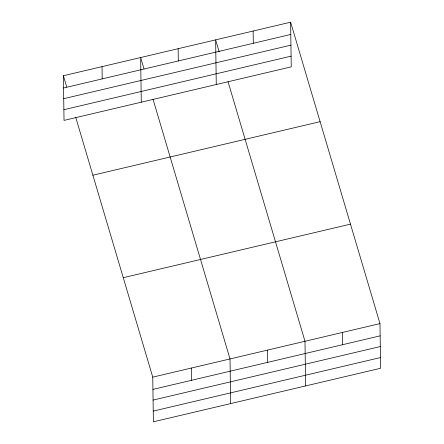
<?xml version="1.0" encoding="UTF-8"?>
<svg xmlns="http://www.w3.org/2000/svg" width="444" height="444" viewBox="0 0 444 444"><rect width="100%" height="100%" fill="white"/><g stroke="black" fill="none" stroke-linecap="round" stroke-linejoin="round"><path stroke-width="0.67" d="M290.62 22.2L291.242 66.855L64.025 120.396L63.398 75.741L290.62 22.2L379.975 323.604L380.602 368.259L153.38 421.8L152.758 377.145L75.785 117.516M63.57 87.995L290.792 34.449M63.72 98.685L290.942 45.144M63.875 109.707L291.092 56.16M92.885 175.208L320.107 121.662M123.271 277.683L350.488 224.142M152.758 377.145L379.975 323.604M152.93 389.394L380.147 335.853M153.075 400.088L380.297 346.548M153.23 411.105L380.453 357.564M219.175 51.804L215.64 39.871L216.261 84.521M228.022 81.646L304.995 341.269L305.616 385.925M143.995 68.809L140.654 57.537L141.275 102.192M153.041 99.312L230.014 358.941L230.636 403.596M63.398 75.741L66.739 87.018M342.485 332.439L342.657 344.688M267.504 350.105L267.677 362.354M253.13 31.036L253.302 43.284M191.386 368.043L191.553 380.292M178.144 48.707L178.316 60.956M102.026 66.639L102.198 78.893"/></g></svg>
